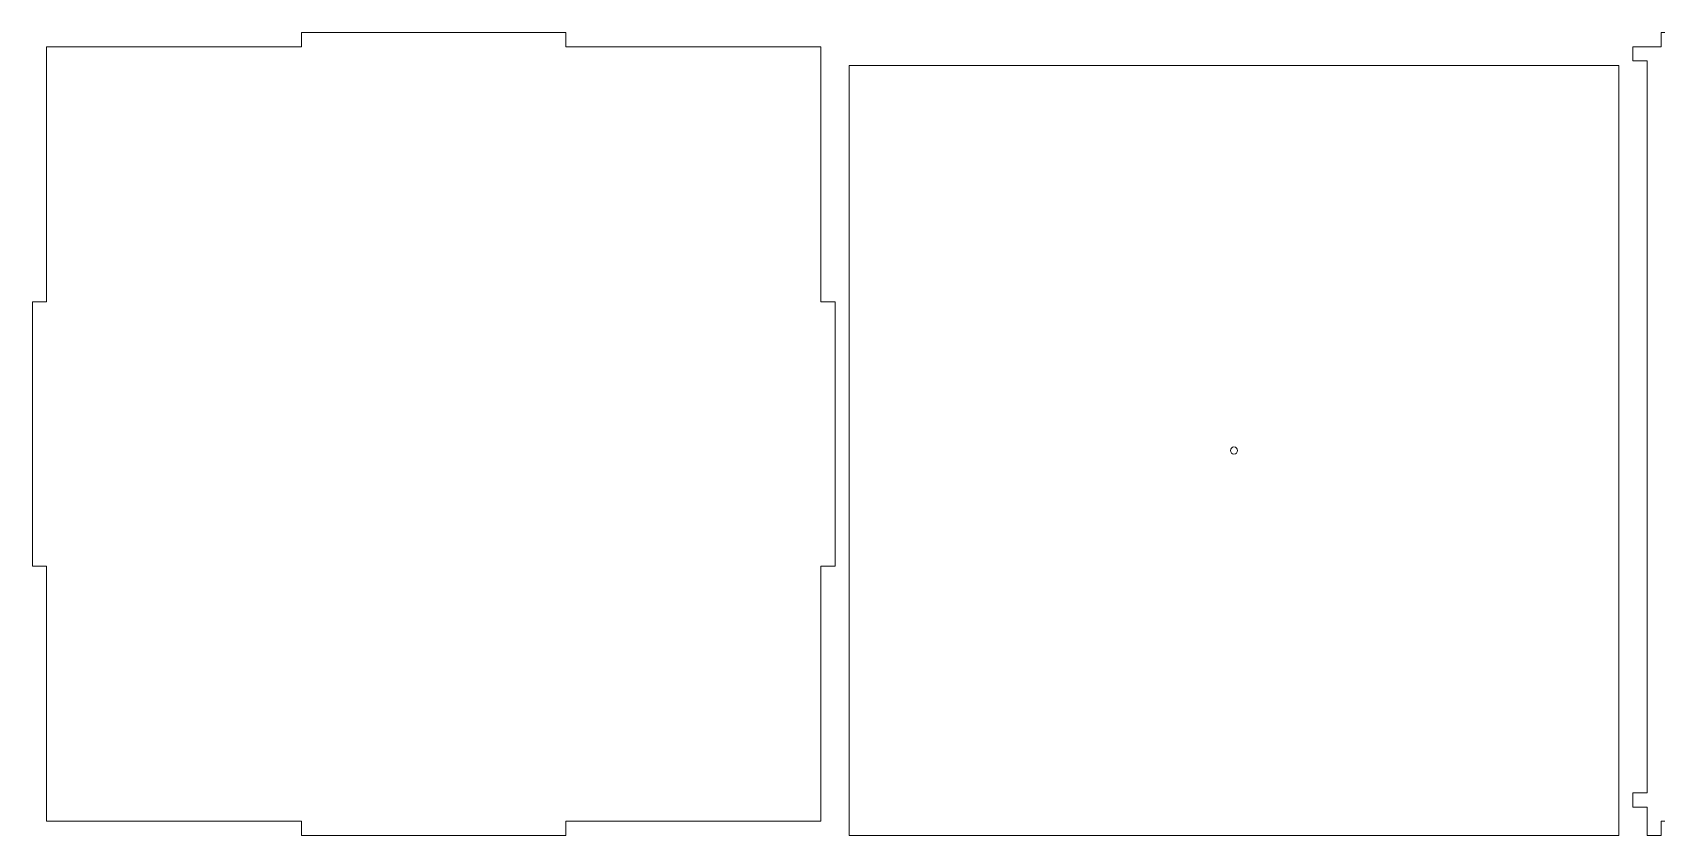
# Model space of a CAD drawing. Header units: millimetres. Extents: x -1460 to 1460, y -777 to 775.
# Drawn here: x -1459.9 to -1115.9, y -522.1 to -352.1 of the extents above; entities that cross this region are included whole.
import ezdxf

# ---------------------------------------------------------------- set-up
doc = ezdxf.new("R2010")
doc.units = ezdxf.units.MM
doc.header["$MEASUREMENT"] = 0
doc.layers.add('Camada 1', color=7, linetype='Continuous')

msp = doc.modelspace()

# ---------------------------------------------------------------- linework, layer by layer
at = {"layer": 'Camada 1', "color": 250, "lineweight": 20}
for points, knots in [([(-1456.8943, -519.1066), (-1456.8943, -519.1066), (-1402.8944, -519.1066), (-1402.8944, -519.1066), (-1402.8944, -519.1066), (-1402.8944, -519.1066), (-1402.8944, -522.1065), (-1402.8944, -522.1065), (-1402.8944, -522.1065), (-1402.8944, -522.1065), (-1346.8944, -522.1065), (-1346.8944, -522.1065), (-1346.8944, -522.1065), (-1346.8944, -522.1065), (-1346.8944, -519.1066), (-1346.8944, -519.1066), (-1346.8944, -519.1066), (-1346.8944, -519.1066), (-1292.8944, -519.1066), (-1292.8944, -519.1066), (-1292.8944, -519.1066), (-1292.8944, -519.1066), (-1292.8944, -465.1066), (-1292.8944, -465.1066), (-1292.8944, -465.1066), (-1292.8944, -465.1066), (-1289.8945, -465.1066), (-1289.8945, -465.1066), (-1289.8945, -465.1066), (-1289.8945, -465.1066), (-1289.8945, -409.1066), (-1289.8945, -409.1066), (-1289.8945, -409.1066), (-1289.8945, -409.1066), (-1292.8944, -409.1066), (-1292.8944, -409.1066), (-1292.8944, -409.1066), (-1292.8944, -409.1066), (-1292.8943, -355.1067), (-1292.8943, -355.1067), (-1292.8943, -355.1067), (-1292.8943, -355.1067), (-1346.8944, -355.1067), (-1346.8944, -355.1067), (-1346.8944, -355.1067), (-1346.8944, -355.1067), (-1346.8944, -352.1067), (-1346.8944, -352.1067), (-1346.8944, -352.1067), (-1346.8944, -352.1067), (-1402.8944, -352.1067), (-1402.8944, -352.1067), (-1402.8944, -352.1067), (-1402.8944, -352.1067), (-1402.8944, -355.1067), (-1402.8944, -355.1067), (-1402.8944, -355.1067), (-1402.8944, -355.1067), (-1453.8943, -355.1067), (-1453.8943, -355.1067), (-1453.8943, -355.1067), (-1453.8943, -355.1067), (-1456.8943, -355.1067), (-1456.8943, -355.1067), (-1456.8943, -355.1067), (-1456.8943, -355.1067), (-1456.8943, -409.1066), (-1456.8943, -409.1066), (-1456.8943, -409.1066), (-1456.8943, -409.1066), (-1459.8943, -409.1066), (-1459.8943, -409.1066), (-1459.8943, -409.1066), (-1459.8943, -409.1066), (-1459.8943, -465.1066), (-1459.8943, -465.1066), (-1459.8943, -465.1066), (-1459.8943, -465.1066), (-1456.8943, -465.1066), (-1456.8943, -465.1066), (-1456.8943, -465.1066), (-1456.8943, -465.1066), (-1456.8943, -519.1066), (-1456.8943, -519.1066)], [0, 0, 0, 0, 0.04545455, 0.04545455, 0.04545455, 0.04545455, 0.09090909, 0.09090909, 0.09090909, 0.09090909, 0.13636364, 0.13636364, 0.13636364, 0.13636364, 0.18181818, 0.18181818, 0.18181818, 0.18181818, 0.22727273, 0.22727273, 0.22727273, 0.22727273, 0.27272727, 0.27272727, 0.27272727, 0.27272727, 0.31818182, 0.31818182, 0.31818182, 0.31818182, 0.36363636, 0.36363636, 0.36363636, 0.36363636, 0.40909091, 0.40909091, 0.40909091, 0.40909091, 0.45454545, 0.45454545, 0.45454545, 0.45454545, 0.5, 0.5, 0.5, 0.5, 0.54545455, 0.54545455, 0.54545455, 0.54545455, 0.59090909, 0.59090909, 0.59090909, 0.59090909, 0.63636364, 0.63636364, 0.63636364, 0.63636364, 0.68181818, 0.68181818, 0.68181818, 0.68181818, 0.72727273, 0.72727273, 0.72727273, 0.72727273, 0.77272727, 0.77272727, 0.77272727, 0.77272727, 0.81818182, 0.81818182, 0.81818182, 0.81818182, 0.86363636, 0.86363636, 0.86363636, 0.86363636, 0.90909091, 0.90909091, 0.90909091, 0.90909091, 1, 1, 1, 1]), ([(-950.8946, -519.1065), (-950.8946, -519.1065), (-950.8946, -516.1066), (-950.8946, -516.1066), (-950.8946, -516.1066), (-950.8946, -516.1066), (-953.8946, -516.1066), (-953.8946, -516.1066), (-953.8946, -516.1066), (-953.8946, -516.1066), (-953.8946, -361.1065), (-953.8946, -361.1065), (-953.8946, -361.1065), (-953.8946, -361.1065), (-950.8946, -361.1065), (-950.8946, -361.1065), (-950.8946, -361.1065), (-950.8946, -361.1065), (-950.8946, -358.1065), (-950.8946, -358.1065), (-950.8946, -358.1065), (-950.8946, -358.1065), (-953.8946, -358.1065), (-953.8946, -358.1065), (-953.8946, -358.1065), (-953.8946, -358.1065), (-953.8946, -352.1065), (-953.8946, -352.1065), (-953.8946, -352.1065), (-953.8946, -352.1065), (-956.8946, -352.1065), (-956.8946, -352.1065), (-956.8946, -352.1065), (-956.8946, -352.1065), (-956.8946, -355.1065), (-956.8946, -355.1065), (-956.8946, -355.1065), (-956.8946, -355.1065), (-1111.8946, -355.1065), (-1111.8946, -355.1065), (-1111.8946, -355.1065), (-1111.8946, -355.1065), (-1111.8946, -352.1065), (-1111.8946, -352.1065), (-1111.8946, -352.1065), (-1111.8946, -352.1065), (-1114.8946, -352.1065), (-1114.8946, -352.1065), (-1114.8946, -352.1065), (-1114.8946, -352.1065), (-1114.8946, -355.1065), (-1114.8946, -355.1065), (-1114.8946, -355.1065), (-1114.8946, -355.1065), (-1120.8946, -355.1065), (-1120.8946, -355.1065), (-1120.8946, -355.1065), (-1120.8946, -355.1065), (-1120.8946, -358.1065), (-1120.8946, -358.1065), (-1120.8946, -358.1065), (-1120.8946, -358.1065), (-1117.8946, -358.1065), (-1117.8946, -358.1065), (-1117.8946, -358.1065), (-1117.8946, -358.1065), (-1117.8946, -513.1065), (-1117.8946, -513.1065), (-1117.8946, -513.1065), (-1117.8946, -513.1065), (-1120.8946, -513.1065), (-1120.8946, -513.1065), (-1120.8946, -513.1065), (-1120.8946, -513.1065), (-1120.8946, -516.1065), (-1120.8946, -516.1065), (-1120.8946, -516.1065), (-1120.8946, -516.1065), (-1117.8946, -516.1065), (-1117.8946, -516.1065), (-1117.8946, -516.1065), (-1117.8946, -516.1065), (-1117.8946, -522.1065), (-1117.8946, -522.1065), (-1117.8946, -522.1065), (-1117.8946, -522.1065), (-1114.8946, -522.1065), (-1114.8946, -522.1065), (-1114.8946, -522.1065), (-1114.8946, -522.1065), (-1114.8946, -519.1065), (-1114.8946, -519.1065), (-1114.8946, -519.1065), (-1114.8946, -519.1065), (-959.8946, -519.1065), (-959.8946, -519.1065), (-959.8946, -519.1065), (-959.8946, -519.1065), (-959.8946, -522.1065), (-959.8946, -522.1065), (-959.8946, -522.1065), (-959.8946, -522.1065), (-956.8944, -522.1065), (-956.8944, -522.1065), (-956.8944, -522.1065), (-956.8944, -522.1065), (-956.8944, -519.1065), (-956.8944, -519.1065), (-956.8944, -519.1065), (-956.8944, -519.1065), (-950.8946, -519.1065), (-950.8946, -519.1065)], [0, 0, 0, 0, 0.03448276, 0.03448276, 0.03448276, 0.03448276, 0.06896552, 0.06896552, 0.06896552, 0.06896552, 0.10344828, 0.10344828, 0.10344828, 0.10344828, 0.13793103, 0.13793103, 0.13793103, 0.13793103, 0.17241379, 0.17241379, 0.17241379, 0.17241379, 0.20689655, 0.20689655, 0.20689655, 0.20689655, 0.24137931, 0.24137931, 0.24137931, 0.24137931, 0.27586207, 0.27586207, 0.27586207, 0.27586207, 0.31034483, 0.31034483, 0.31034483, 0.31034483, 0.34482759, 0.34482759, 0.34482759, 0.34482759, 0.37931034, 0.37931034, 0.37931034, 0.37931034, 0.4137931, 0.4137931, 0.4137931, 0.4137931, 0.44827586, 0.44827586, 0.44827586, 0.44827586, 0.48275862, 0.48275862, 0.48275862, 0.48275862, 0.51724138, 0.51724138, 0.51724138, 0.51724138, 0.55172414, 0.55172414, 0.55172414, 0.55172414, 0.5862069, 0.5862069, 0.5862069, 0.5862069, 0.62068966, 0.62068966, 0.62068966, 0.62068966, 0.65517241, 0.65517241, 0.65517241, 0.65517241, 0.68965517, 0.68965517, 0.68965517, 0.68965517, 0.72413793, 0.72413793, 0.72413793, 0.72413793, 0.75862069, 0.75862069, 0.75862069, 0.75862069, 0.79310345, 0.79310345, 0.79310345, 0.79310345, 0.82758621, 0.82758621, 0.82758621, 0.82758621, 0.86206897, 0.86206897, 0.86206897, 0.86206897, 0.89655172, 0.89655172, 0.89655172, 0.89655172, 0.93103448, 0.93103448, 0.93103448, 0.93103448, 1, 1, 1, 1]), ([(-1286.8945, -359.1066), (-1286.8945, -359.1066), (-1123.8946, -359.1066), (-1123.8946, -359.1066), (-1123.8946, -359.1066), (-1123.8946, -359.1066), (-1123.8946, -522.1065), (-1123.8946, -522.1065), (-1123.8946, -522.1065), (-1123.8946, -522.1065), (-1286.8945, -522.1065), (-1286.8945, -522.1065), (-1286.8945, -522.1065), (-1286.8945, -522.1065), (-1286.8945, -359.1066), (-1286.8945, -359.1066)], [0, 0, 0, 0, 0.2, 0.2, 0.2, 0.2, 0.4, 0.4, 0.4, 0.4, 0.6, 0.6, 0.6, 0.6, 1, 1, 1, 1]), ([(-1205.3945, -439.8566), (-1204.9803, -439.8566), (-1204.6445, -440.1924), (-1204.6445, -440.6066), (-1204.6445, -440.6066), (-1204.6445, -441.0208), (-1204.9803, -441.3566), (-1205.3945, -441.3566), (-1205.3945, -441.3566), (-1205.8087, -441.3566), (-1206.1445, -441.0208), (-1206.1445, -440.6066), (-1206.1445, -440.6066), (-1206.1445, -440.1924), (-1205.8087, -439.8566), (-1205.3945, -439.8566)], [0, 0, 0, 0, 0.2, 0.2, 0.2, 0.2, 0.4, 0.4, 0.4, 0.4, 0.6, 0.6, 0.6, 0.6, 1, 1, 1, 1])]:
    msp.add_open_spline(points, degree=3, knots=knots, dxfattribs=at)

doc.saveas('drawing.dxf')
